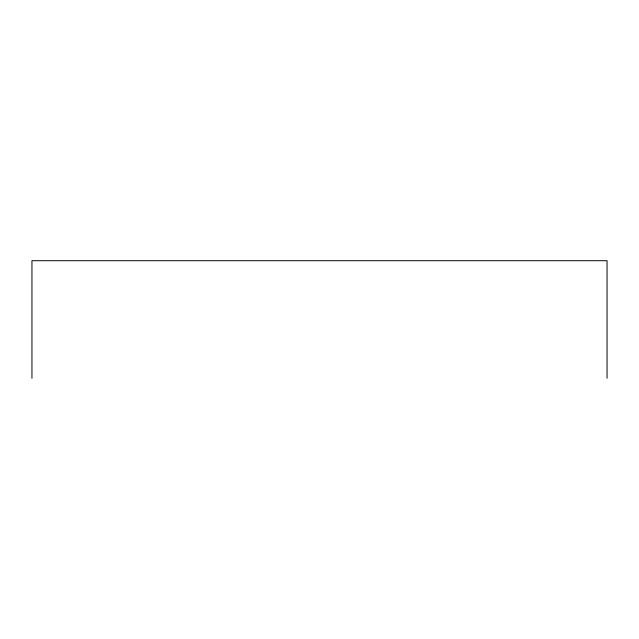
<?xml version="1.0" encoding="UTF-8"?>
<svg xmlns="http://www.w3.org/2000/svg" width="639" height="639" viewBox="0 0 639 639"><rect width="100%" height="100%" fill="white"/><g stroke="black" fill="none" stroke-linecap="round" stroke-linejoin="round"><path stroke-width="0.96" d="M607.05 378.296L607.05 260.704L31.95 260.704L31.95 378.296"/></g></svg>
